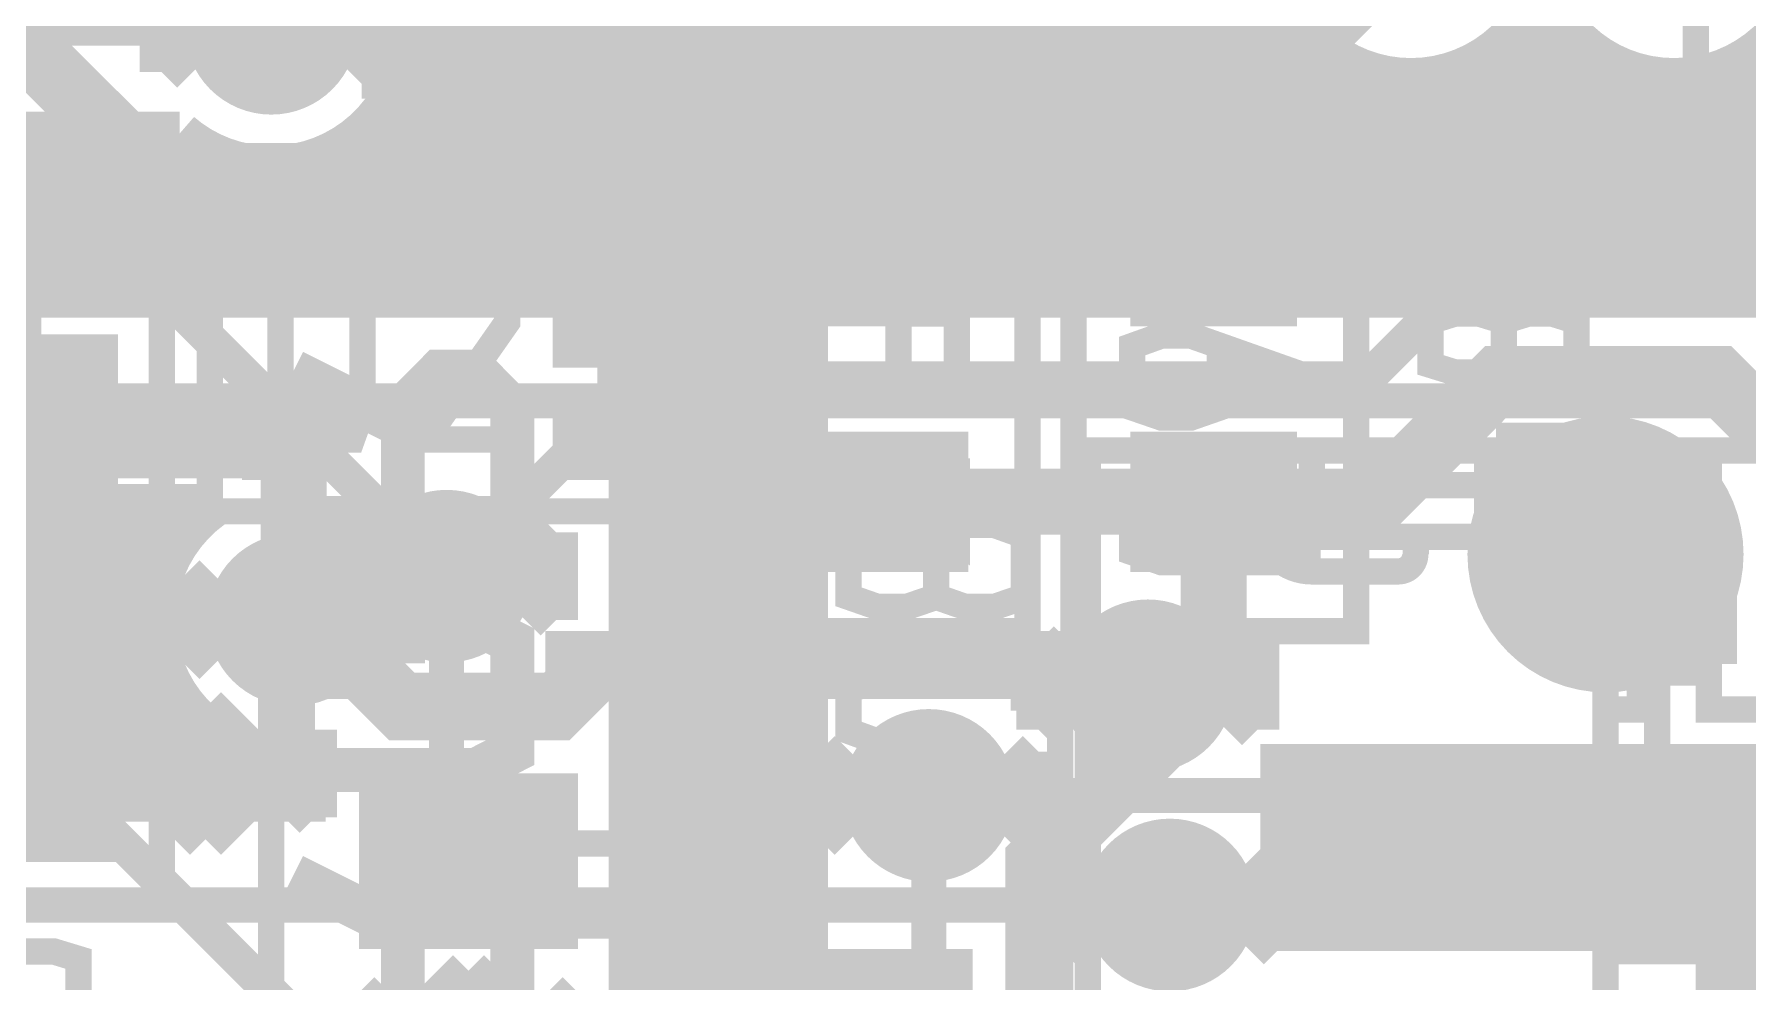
# Model space of a CAD drawing. Extents: x -10 to 131, y -93 to 209.
# Drawn here: x 10.95 to 20.87, y 40.32 to 45.81 of the extents above; entities that cross this region are included whole.
import ezdxf

# ---------------------------------------------------------------- set-up
doc = ezdxf.new("R2010")
doc.units = 0
doc.header["$MEASUREMENT"] = 0
doc.layers.get('0').update_dxf_attribs({"linetype": 'CONTINUOUS'})
for name, color, linetype in [('22-303-0_ASB', 7, 'CONTINUOUS'), ('22-303-0_AST', 7, 'CONTINUOUS'), ('22-303-0_BOT', 2, 'CONTINUOUS'), ('22-303-0_DRD', 6, 'CONTINUOUS'), ('22-303-0_DRL', 1, 'CONTINUOUS'), ('22-303-0_GND', 3, 'CONTINUOUS'), ('22-303-0_IN1', 10, 'CONTINUOUS'), ('22-303-0_SMB', 14, 'CONTINUOUS'), ('22-303-0_SMT', 9, 'CONTINUOUS'), ('22-303-0_SPB', 12, 'CONTINUOUS'), ('22-303-0_SPT', 11, 'CONTINUOUS'), ('22-303-0_SSB', 13, 'CONTINUOUS'), ('22-303-0_SST', 8, 'CONTINUOUS'), ('22-303-0_TOP', 15, 'CONTINUOUS'), ('THRUHOLE_NPT', 7, 'CONTINUOUS'), ('THRUHOLE_TAP', 2, 'CONTINUOUS')]:
    doc.layers.add(name, color=color, linetype=linetype)

# ---------------------------------------------------------------- blocks, each defined once
blk = doc.blocks.new('ROUND_28')
at = {"const_width": 0.54991}
blk.add_lwpolyline([(-0.274954, 0, 1), (0.274954, 0, 1)], format="xyb", close=True, dxfattribs=at)
blk = doc.blocks.new('RECTANGLE_29')
blk.add_solid([(2.74955, 0.59944), (2.74955, -0.59944), (-2.74955, 0.59944), (-2.74955, -0.59944)])
blk = doc.blocks.new('ROUND_70')
at = {"const_width": 0.29972}
blk.add_lwpolyline([(-0.14986, 0, 1), (0.14986, 0, 1)], format="xyb", close=True, dxfattribs=at)
blk = doc.blocks.new('ROUND_75')
at = {"const_width": 0.29972}
blk.add_lwpolyline([(-0.14986, 0, 1), (0.14986, 0, 1)], format="xyb", close=True, dxfattribs=at)
blk = doc.blocks.new('ROUND_117')
at = {"const_width": 0.10033}
blk.add_lwpolyline([(-0.050164, 0, 1), (0.050164, 0, 1)], format="xyb", close=True, dxfattribs=at)
blk = doc.blocks.new('ROUND_85')
at = {"const_width": 0.8001}
blk.add_lwpolyline([(-0.40005, 0, 1), (0.40005, 0, 1)], format="xyb", close=True, dxfattribs=at)
blk = doc.blocks.new('ROUND_100')
at = {"const_width": 0.50038}
blk.add_lwpolyline([(-0.25019, 0, 1), (0.25019, 0, 1)], format="xyb", close=True, dxfattribs=at)
blk = doc.blocks.new('ROUND_101')
at = {"const_width": 0.0635}
blk.add_lwpolyline([(-0.03175, 0, 1), (0.03175, 0, 1)], format="xyb", close=True, dxfattribs=at)
blk = doc.blocks.new('RECTANGLE_3')
blk.add_solid([(0.4826, 0.4064), (0.4826, -0.4064), (-0.4826, 0.4064), (-0.4826, -0.4064)])
blk = doc.blocks.new('RECTANGLE_6')
blk.add_solid([(0.63627, 0.51308), (0.63627, -0.51308), (-0.63627, 0.51308), (-0.63627, -0.51308)])
blk = doc.blocks.new('RECTANGLE_17')
blk.add_solid([(0.635, 0.508), (0.635, -0.508), (-0.635, 0.508), (-0.635, -0.508)])
blk = doc.blocks.new('RECTANGLE_53')
blk.add_solid([(0.29972, 0.19939), (0.29972, -0.19939), (-0.29972, 0.19939), (-0.29972, -0.19939)])
blk = doc.blocks.new('ROUND_108')
at = {"const_width": 0.10033}
blk.add_lwpolyline([(-0.050164, 0, 1), (0.050164, 0, 1)], format="xyb", close=True, dxfattribs=at)

msp = doc.modelspace()

# ---------------------------------------------------------------- linework, layer by layer
at = {"layer": '22-303-0_ASB'}
for points, const_width in [([(13.081, 43.54068), (12.446, 43.85818)], 0.254), ([(13.081, 43.00982), (13.081, 43.64482), (13.29182, 43.85818), (13.50518, 43.85818), (13.716, 43.64482), (13.716, 43.00982), (12.446, 43.00982)], 0.254), ([(18.04924, 43.20032), (18.04924, 43.40098), (17.05102, 43.40098), (17.05102, 33.401), (18.04924, 33.401)], 0.1524), ([(18.04924, 43.40098), (18.34896, 43.40098), (18.34896, 43.20032), (20.35048, 43.20032)], 0.1524), ([(20.6502, 43.40098), (18.34896, 43.40098)], 0.1524), ([(21.04898, 43.40098), (20.6502, 43.40098), (20.6502, 41.89984), (21.04898, 41.89984), (21.04898, 43.40098)], 0.1524), ([(18.34896, 42.9006), (20.05076, 42.9006), (20.24888, 42.9006), (20.24888, 41.89984), (20.05076, 41.89984), (20.05076, 42.9006), (20.35048, 43.20032), (20.35048, 41.04894), (20.6502, 41.04894), (20.6502, 39.14902), (20.35048, 39.14902), (20.05076, 39.44874), (20.05076, 36.74872), (20.05076, 36.4998), (20.05076, 35.6997), (20.05076, 35.45078), (20.05076, 34.8996), (20.05076, 33.89884), (20.35048, 33.59912), (18.34896, 33.59912), (18.34896, 33.401), (18.04924, 33.401), (18.04924, 33.59912)], 0.1524), ([(18.04924, 42.99966), (18.04924, 43.20032)], 0.1524), ([(16.17218, 42.90822), (16.33982, 42.96918), (16.51, 42.96918), (16.68018, 42.90822), (16.68018, 42.55262), (16.51, 42.4942), (16.33982, 42.4942), (16.17218, 42.55262), (16.17218, 42.90822), (16.002, 42.96918), (15.83182, 42.96918), (15.66418, 42.90822), (15.66418, 42.55262), (15.83182, 42.4942), (16.002, 42.4942), (16.17218, 42.55262)], 0.1524), ([(18.95094, 42.9006), (18.95094, 42.799)], 0.1524), ([(18.84934, 42.69994), (18.34896, 42.69994)], 0.1524), ([(12.446, 41.656), (12.65682, 41.54932), (13.50518, 41.54932), (13.716, 41.656), (13.716, 42.291), (13.50518, 42.39768), (12.65682, 42.39768), (12.446, 42.291), (12.446, 41.656)], 0.254), ([(16.68018, 42.13098), (16.68018, 41.89222)], 0.1524), ([(16.002, 41.71442), (15.83182, 41.71442), (15.66418, 41.77538), (15.66418, 42.0116), (15.83182, 42.07002), (16.68018, 42.07002)], 0.1524), ([(20.05076, 40.74922), (20.05076, 41.89984)], 0.1524), ([(20.35048, 41.04894), (20.05076, 40.74922), (20.05076, 40.5003)], 0.1524), ([(13.081, 40.61968), (12.446, 40.93718)], 0.254), ([(13.081, 40.08882), (13.081, 40.72382), (13.29182, 40.93718), (13.50518, 40.93718), (13.716, 40.72382), (13.716, 40.08882), (12.446, 40.08882)], 0.254), ([(20.6502, 40.80002), (20.50034, 40.80002), (20.20062, 40.5003), (20.05076, 40.5003), (20.05076, 39.7002)], 0.1524), ([(20.20062, 40.5003), (20.6502, 40.5003)], 0.1524)]:
    msp.add_lwpolyline(points, dxfattribs=dict(at, const_width=const_width))
at = {"layer": '22-303-0_ASB', "const_width": 0.1524}
for points in [[(18.04924, 43.20032, 0.4142136), (18.34896, 42.9006)], [(18.04924, 42.99966, 0.4142136), (18.34896, 42.69994)], [(18.84934, 42.69994, 0.4142136), (18.9484, 42.799)], [(19.05, 41.39946, 0.4142136), (18.75028, 41.09974)], [(19.34972, 41.09974, 0.4142136), (19.05, 41.39946)], [(18.75028, 41.09974, 0.4142136), (19.05, 40.80002)], [(19.05, 40.80002, 0.4142136), (19.34972, 41.09974)]]:
    msp.add_lwpolyline(points, format="xyb", dxfattribs=at)
at = {"layer": '22-303-0_AST', "const_width": 0.1524}
for points in [[(20.574, 49.022), (25.146, 49.022), (25.146, 47.244), (24.892, 46.99), (25.146, 46.736), (25.146, 44.958), (20.574, 44.958), (20.574, 49.022)], [(16.7005, 42.3545), (16.7005, 45.2755), (15.0622, 45.2755), (15.0622, 42.3545), (16.7005, 42.3545)], [(18.6055, 42.3545), (18.6055, 45.2755), (16.9672, 45.2755), (16.9672, 42.3545), (18.6055, 42.3545)], [(14.732, 43.04792), (14.732, 45.10532), (11.9634, 45.10532), (11.9634, 43.04792), (14.732, 43.04792)], [(15.44574, 44.55668), (15.27556, 44.6151), (15.27556, 44.9707), (15.44574, 45.03166), (16.12392, 45.03166), (16.29156, 44.9707), (16.29156, 44.6151), (16.12392, 44.55668)], [(17.81556, 44.90466), (17.81556, 44.54906), (17.98574, 44.42968), (18.15592, 44.42968), (18.32356, 44.54906), (18.32356, 44.90466), (17.30756, 44.90466)], [(14.28496, 43.46448), (14.28496, 44.48048), (14.16812, 44.3103)], [(17.81556, 44.60748), (17.30756, 44.42968)], [(12.84732, 44.48048), (12.84732, 43.63466), (12.78636, 43.46448), (12.43076, 43.46448), (12.37234, 43.63466), (12.37234, 44.48048)], [(13.68552, 43.46448), (13.21054, 43.46448), (13.68552, 44.14266), (13.68552, 44.3103), (13.62456, 44.48048), (13.26896, 44.48048), (13.21054, 44.3103)], [(11.684, 40.767), (9.906, 40.767), (9.906, 44.323), (11.684, 44.323), (11.684, 40.767)], [(15.44574, 44.19346), (15.27556, 44.1325), (15.27556, 43.7769), (15.44574, 43.71848), (15.78356, 43.71848), (15.95374, 43.83786), (15.95374, 44.19346), (16.29156, 44.19346), (16.29156, 43.71848)], [(17.81556, 44.0055), (17.81556, 43.6499), (17.64792, 43.59148), (17.47774, 43.59148), (17.30756, 43.6499), (17.30756, 44.0055), (17.47774, 44.06646), (17.64792, 44.06646), (18.32356, 43.8277)], [(10.46734, 43.12158), (10.29716, 43.18), (10.29716, 43.5356), (10.46734, 43.59402), (11.14552, 43.59402), (11.31316, 43.5356), (11.31316, 43.18), (11.14552, 43.12158)], [(14.40434, 43.46448), (14.16812, 43.46448)], [(15.44574, 43.35526), (15.27556, 43.23588), (15.27556, 42.99966), (15.44574, 42.88028), (15.61592, 42.88028), (15.95374, 43.1165), (16.29156, 42.88028), (16.29156, 43.35526)], [(17.81556, 42.8117), (17.98574, 42.75328), (18.15592, 42.75328), (18.32356, 42.8117), (18.32356, 43.1673), (18.15592, 43.22826), (17.98574, 43.22826), (17.81556, 43.1673), (17.81556, 42.8117), (17.64792, 42.75328), (17.47774, 42.75328), (17.30756, 42.8117), (17.30756, 43.1673), (17.47774, 43.22826), (17.64792, 43.22826), (17.81556, 43.1673)], [(10.46734, 42.75582), (10.29716, 42.6974), (10.29716, 42.3418), (10.46734, 42.28338), (10.80516, 42.28338), (10.97534, 42.40022), (10.97534, 42.75582), (11.31316, 42.75582), (11.31316, 42.28338)], [(12.319, 42.037), (16.891, 42.037), (16.891, 40.259), (16.637, 40.005), (16.891, 39.751), (16.891, 37.973), (12.319, 37.973), (12.319, 42.037)], [(10.29716, 41.6814), (11.31316, 41.6814), (11.14552, 41.80078)], [(13.78204, 41.1226), (13.61186, 41.06164), (13.61186, 40.82542), (13.78204, 40.767), (13.94968, 40.64762), (14.45768, 40.64762), (14.62786, 40.70604), (14.62786, 41.06164), (14.45768, 41.1226), (13.78204, 41.1226)], [(13.94968, 40.88384), (13.61186, 40.64762)]]:
    msp.add_lwpolyline(points, dxfattribs=at)
at = {"layer": '22-303-0_BOT'}
for points, const_width in [([(17.526, 40.767), (10.033, 40.767), (9.271, 40.005), (3.048, 40.005), (2.54, 40.513), (2.54, 45.339), (2.032, 45.847), (2.032, 50.546), (2.794, 51.308), (2.794, 52.451)], 0.2032), ([(13.3096, 51.9684), (13.3096, 44.2976)], 0.254), ([(13.5382, 51.9684), (13.5382, 44.2976)], 0.254), ([(13.7668, 51.9684), (13.7668, 44.2976)], 0.254), ([(13.9954, 51.9684), (13.9954, 44.2976)], 0.254), ([(14.224, 51.9684), (14.224, 44.2976)], 0.254), ([(14.4526, 51.9684), (14.4526, 44.2976)], 0.254), ([(14.6812, 51.9684), (14.6812, 44.2976)], 0.254), ([(14.9098, 51.9684), (14.9098, 44.2976)], 0.254), ([(15.1384, 51.816), (15.1384, 44.2976)], 0.254), ([(15.367, 51.5874), (15.367, 44.2976)], 0.254), ([(15.5956, 51.3588), (15.5956, 44.2976)], 0.254), ([(15.8242, 51.1302), (15.8242, 44.2976)], 0.254), ([(16.0528, 50.9016), (16.0528, 44.2976)], 0.254), ([(16.2814, 50.673), (16.2814, 44.2976)], 0.254), ([(16.51, 50.4444), (16.51, 44.2976)], 0.254), ([(16.7386, 50.2158), (16.7386, 44.2976)], 0.254), ([(16.9672, 49.9872), (16.9672, 44.2976)], 0.254), ([(12.319, 45.847), (8.001, 45.847), (7.239, 46.609), (4.826, 46.609), (3.048, 48.387), (3.048, 49.022), (3.937, 49.911)], 0.2032), ([(17.1958, 49.7586), (17.1958, 44.2976)], 0.254), ([(17.4244, 49.53), (17.4244, 44.2976)], 0.254), ([(17.653, 49.3014), (17.653, 44.2976)], 0.254), ([(17.8816, 49.0728), (17.8816, 44.2976)], 0.254), ([(18.1102, 48.8442), (18.1102, 44.2976)], 0.254), ([(19.7104, 46.02226), (19.7104, 44.2976)], 0.254), ([(18.3642, 45.7708), (13.12164, 45.7708)], 0.254), ([(18.3388, 45.7962), (18.3388, 44.2976)], 0.254), ([(19.8882, 45.7708), (19.47926, 45.7708)], 0.254), ([(19.4818, 45.7708), (19.4818, 44.2976)], 0.254), ([(19.939, 45.72762), (19.939, 44.2976)], 0.254), ([(20.8534, 45.6565), (20.8534, 44.2976)], 0.254), ([(13.081, 45.57776), (13.081, 44.2976)], 0.254), ([(18.5674, 45.62856), (18.5674, 44.2976)], 0.254), ([(18.796, 45.55744), (18.796, 44.2976)], 0.254), ([(19.0246, 45.55236), (19.0246, 44.2976)], 0.254), ([(19.2532, 45.6184), (19.2532, 44.2976)], 0.254), ([(20.1676, 45.59554), (20.1676, 44.2976)], 0.254), ([(20.6248, 45.5676), (20.6248, 44.2976)], 0.254), ([(29.71546, 45.5422), (13.06576, 45.5422)], 0.254), ([(20.3962, 45.54728), (20.3962, 44.2976)], 0.254), ([(29.4513, 45.3136), (12.92606, 45.3136)], 0.254), ([(11.78814, 45.2374), (9.57834, 45.2374)], 0.254), ([(11.0236, 45.2374), (11.0236, 44.2976)], 0.254), ([(11.2522, 45.2374), (11.2522, 44.2976)], 0.254), ([(11.4808, 45.2374), (11.4808, 44.2976)], 0.254), ([(11.7094, 45.2374), (11.7094, 44.2976)], 0.254), ([(12.8524, 45.23994), (12.8524, 44.2976)], 0.254), ([(12.04976, 45.085), (9.89584, 45.085)], 0.254), ([(11.938, 45.13326), (11.938, 44.2976)], 0.254), ([(12.1666, 45.05452), (12.1666, 44.2976)], 0.254), ([(29.33192, 45.085), (12.5857, 45.085)], 0.254), ([(12.6238, 45.0977), (12.6238, 44.2976)], 0.254), ([(12.3952, 45.04182), (12.3952, 44.2976)], 0.254), ([(29.29128, 44.8564), (10.0965, 44.8564)], 0.254), ([(29.31668, 44.6278), (10.1854, 44.6278)], 0.254), ([(29.41574, 44.3992), (10.20318, 44.3992)], 0.254), ([(23.241, 44.2976), (10.19048, 44.2976)], 0.254), ([(7.747, 41.529), (9.906, 43.688), (23.241, 43.688), (25.4, 41.529)], 0.2032), ([(11.97864, 43.0784), (10.15746, 43.0784)], 0.254), ([(11.0236, 43.0784), (11.0236, 41.3766)], 0.254), ([(11.2522, 43.0784), (11.2522, 41.3766)], 0.254), ([(11.4808, 43.0784), (11.4808, 41.3766)], 0.254), ([(11.7094, 43.0784), (11.7094, 42.74566)], 0.254), ([(11.938, 43.0784), (11.938, 43.04538)], 0.254), ([(11.91514, 43.0276), (10.10666, 43.0276)], 0.254), ([(11.7348, 42.799), (9.87806, 42.799)], 0.254), ([(11.65606, 42.5704), (9.64946, 42.5704)], 0.254), ([(12.44854, 42.42054), (12.573, 42.42054), (13.081, 41.91254), (13.97, 41.91254), (14.097, 42.03954), (14.097, 42.164), (16.891, 42.164), (17.018, 42.037), (17.399, 42.037)], 0.381), ([(11.6459, 42.3418), (9.42086, 42.3418)], 0.254), ([(11.70178, 42.1132), (9.19226, 42.1132)], 0.254), ([(11.7094, 42.09796), (11.7094, 41.3766)], 0.254), ([(11.84656, 41.8846), (8.96366, 41.8846)], 0.254), ([(11.938, 41.7957), (11.938, 41.3766)], 0.254), ([(12.192, 41.656), (8.73506, 41.656)], 0.254), ([(12.1666, 41.66362), (12.1666, 41.3766)], 0.254), ([(12.39012, 41.61536), (12.58062, 41.42486)], 0.254), ([(12.3952, 41.61028), (12.3952, 41.3766)], 0.254), ([(12.57808, 41.4274), (8.5471, 41.4274)], 0.254), ([(12.63396, 41.3766), (10.033, 41.3766)], 0.254), ([(17.526, 37.846), (17.78, 38.1), (20.32, 38.1), (20.447, 38.227), (20.447, 38.354), (20.80006, 38.70706), (20.80006, 41.09974)], 0.381)]:
    msp.add_lwpolyline(points, dxfattribs=dict(at, const_width=const_width))
at = {"layer": '22-303-0_BOT', "const_width": 0.254}
for points in [[(13.12672, 45.847, 0.4142136), (12.319, 46.65472)], [(18.11528, 46.355, 0.4142136), (18.923, 45.54728)], [(20.447, 45.54728, 0.4142136), (21.25472, 46.355)], [(18.923, 45.54728, 0.3178911), (19.685, 46.08576)], [(19.685, 46.08576, 0.3178916), (20.447, 45.54728)], [(12.319, 45.03928, 0.4142136), (13.12672, 45.847)], [(11.78814, 45.2374, 0.1810567), (12.319, 45.03865)], [(11.97864, 43.0784, 0.2422133), (11.64009, 42.42054)], [(11.64082, 42.42054, 0.3931561), (12.39012, 41.61536)], [(12.5857, 41.41978, 0.0231956), (12.63347, 41.37602)], [(12.5857, 41.41978, 0.0231956), (12.63347, 41.37602)]]:
    msp.add_lwpolyline(points, format="xyb", dxfattribs=at)
at = {"layer": '22-303-0_DRD', "const_width": 0.254}
for points in [[(11.684, 45.593), (12.319, 46.228)], [(12.319, 46.228), (12.954, 45.593)], [(11.684, 46.101), (11.684, 45.593)], [(12.319, 45.466), (11.684, 46.101)], [(12.954, 46.101), (12.319, 45.466)], [(12.954, 45.593), (12.954, 46.101)], [(12.7, 44.4754), (13.335, 45.1104)], [(12.7, 44.4754), (13.335, 45.1104)], [(13.335, 45.1104), (13.97, 44.4754)], [(13.335, 45.1104), (13.97, 44.4754)], [(12.7, 44.9834), (12.7, 44.4754)], [(13.335, 44.3484), (12.7, 44.9834)], [(12.7, 44.9834), (12.7, 44.4754)], [(13.335, 44.3484), (12.7, 44.9834)], [(13.97, 44.9834), (13.335, 44.3484)], [(13.97, 44.9834), (13.335, 44.3484)], [(13.97, 44.4754), (13.97, 44.9834)], [(13.97, 44.4754), (13.97, 44.9834)], [(19.41576, 43.434), (19.41576, 42.799)], [(20.05076, 43.434), (19.41576, 43.434)], [(20.05076, 42.164), (20.05076, 43.434)], [(12.7, 42.418), (13.335, 43.053)], [(13.335, 43.053), (13.97, 42.418)], [(12.7, 42.926), (12.7, 42.418)], [(13.335, 42.291), (12.7, 42.926)], [(13.97, 42.926), (13.335, 42.291)], [(13.97, 42.418), (13.97, 42.926)], [(11.81354, 42.16654), (12.44854, 42.80154)], [(12.44854, 42.80154), (13.08354, 42.16654)], [(19.41576, 42.799), (20.68576, 42.799)], [(20.68576, 42.799), (20.68576, 42.164)], [(11.81354, 42.67454), (11.81354, 42.16654)], [(12.44854, 42.03954), (11.81354, 42.67454)], [(13.08354, 42.67454), (12.44854, 42.03954)], [(13.08354, 42.16654), (13.08354, 42.67454)], [(16.764, 41.783), (17.399, 42.418)], [(16.764, 41.783), (17.399, 42.418)], [(17.399, 42.418), (18.034, 41.783)], [(17.399, 42.418), (18.034, 41.783)], [(16.764, 42.291), (16.764, 41.783)], [(17.399, 41.656), (16.764, 42.291)], [(16.764, 42.291), (16.764, 41.783)], [(17.399, 41.656), (16.764, 42.291)], [(18.034, 42.291), (17.399, 41.656)], [(18.034, 42.291), (17.399, 41.656)], [(18.034, 41.783), (18.034, 42.291)], [(18.034, 41.783), (18.034, 42.291)], [(20.68576, 42.164), (20.05076, 42.164)], [(11.303, 41.275), (11.938, 41.91)], [(11.303, 41.275), (11.938, 41.91)], [(11.303, 41.275), (11.938, 41.91)], [(11.938, 41.91), (12.573, 41.275)], [(11.938, 41.91), (12.573, 41.275)], [(11.938, 41.91), (12.573, 41.275)], [(11.303, 41.783), (11.303, 41.275)], [(11.938, 41.148), (11.303, 41.783)], [(11.303, 41.783), (11.303, 41.275)], [(11.938, 41.148), (11.303, 41.783)], [(11.303, 41.783), (11.303, 41.275)], [(11.938, 41.148), (11.303, 41.783)], [(12.573, 41.783), (11.938, 41.148)], [(12.573, 41.783), (11.938, 41.148)], [(12.573, 41.783), (11.938, 41.148)], [(12.573, 41.275), (12.573, 41.783)], [(12.573, 41.275), (12.573, 41.783)], [(12.573, 41.275), (12.573, 41.783)], [(15.494, 41.148), (16.129, 41.783)], [(16.129, 41.783), (16.764, 41.148)], [(15.494, 41.656), (15.494, 41.148)], [(16.129, 41.021), (15.494, 41.656)], [(16.764, 41.656), (16.129, 41.021)], [(16.764, 41.148), (16.764, 41.656)], [(16.891, 40.513), (17.526, 41.148)], [(17.526, 41.148), (18.161, 40.513)], [(16.891, 41.021), (16.891, 40.513)], [(17.526, 40.386), (16.891, 41.021)], [(18.161, 41.021), (17.526, 40.386)], [(18.161, 40.513), (18.161, 41.021)], [(12.827, 39.751), (13.462, 40.386)], [(13.462, 40.386), (14.097, 39.751)], [(12.827, 40.259), (12.827, 39.751)], [(13.462, 39.624), (12.827, 40.259)], [(14.097, 40.259), (13.462, 39.624)], [(14.097, 39.751), (14.097, 40.259)]]:
    msp.add_lwpolyline(points, dxfattribs=at)
at = {"layer": '22-303-0_IN1'}
for points, const_width in [([(14.9098, 31.877), (14.9098, 54.0258), (16.51, 55.626)], 1.27), ([(13.335, 42.672), (10.922, 45.085), (8.763, 45.085)], 0.2032), ([(9.398, 44.45), (9.398, 43.18), (12.573, 40.005), (12.573, 33.782)], 0.2032), ([(17.399, 42.037), (17.399, 41.656), (16.764, 41.021), (16.764, 30.48)], 0.381), ([(16.129, 41.402), (16.129, 25.908), (16.51, 25.527)], 0.2032)]:
    msp.add_lwpolyline(points, dxfattribs=dict(at, const_width=const_width))
at = {"layer": '22-303-0_SMB', "const_width": 0.254}
for points in [[(13.4112, 51.689), (13.4112, 44.577)], [(13.6398, 51.689), (13.6398, 44.577)], [(13.8684, 51.689), (13.8684, 44.577)], [(14.097, 51.689), (14.097, 44.577)], [(14.3256, 51.689), (14.3256, 44.577)], [(14.5542, 51.689), (14.5542, 44.577)], [(14.7828, 51.689), (14.7828, 44.577)], [(15.0114, 51.6636), (15.0114, 44.577)], [(15.24, 51.435), (15.24, 44.577)], [(15.4686, 51.2064), (15.4686, 44.577)], [(15.6972, 50.9778), (15.6972, 44.577)], [(15.9258, 50.7492), (15.9258, 44.577)], [(16.1544, 50.5206), (16.1544, 44.577)], [(16.383, 50.292), (16.383, 44.577)], [(16.6116, 50.0634), (16.6116, 44.577)], [(16.8402, 49.8348), (16.8402, 44.577)], [(17.0688, 49.6062), (17.0688, 44.577)], [(17.2974, 49.3776), (17.2974, 44.577)], [(17.526, 49.149), (17.526, 44.577)], [(17.7546, 48.9204), (17.7546, 44.577)], [(17.9832, 48.6918), (17.9832, 44.577)], [(18.034, 48.641), (18.034, 44.577)], [(13.335, 46.736), (13.335, 44.577)], [(18.034, 45.8216), (13.335, 45.8216)], [(18.034, 45.593), (13.335, 45.593)], [(18.034, 45.3644), (13.335, 45.3644)], [(18.034, 45.1358), (13.335, 45.1358)], [(18.034, 44.9072), (13.335, 44.9072)], [(18.034, 44.6786), (13.335, 44.6786)], [(18.034, 44.577), (13.335, 44.577)]]:
    msp.add_lwpolyline(points, dxfattribs=at)
at = {"layer": '22-303-0_SSB'}
for points, const_width in [([(13.081, 43.54068), (12.446, 43.85818)], 0.254), ([(13.081, 43.00982), (13.081, 43.64482), (13.29182, 43.85818), (13.50518, 43.85818), (13.716, 43.64482), (13.716, 43.00982), (12.446, 43.00982)], 0.254), ([(18.04924, 43.20032), (18.04924, 43.40098), (17.05102, 43.40098), (17.05102, 33.401), (18.04924, 33.401)], 0.1524), ([(18.04924, 43.40098), (18.34896, 43.40098), (18.34896, 43.20032), (20.35048, 43.20032)], 0.1524), ([(20.6502, 43.40098), (18.34896, 43.40098)], 0.1524), ([(21.04898, 43.40098), (20.6502, 43.40098), (20.6502, 41.89984), (21.04898, 41.89984), (21.04898, 43.40098)], 0.1524), ([(18.34896, 42.9006), (20.05076, 42.9006), (20.24888, 42.9006), (20.24888, 41.89984), (20.05076, 41.89984), (20.05076, 42.9006), (20.35048, 43.20032), (20.35048, 41.04894), (20.6502, 41.04894), (20.6502, 39.14902), (20.35048, 39.14902), (20.05076, 39.44874), (20.05076, 36.74872), (20.05076, 36.4998), (20.05076, 35.6997), (20.05076, 35.45078), (20.05076, 34.8996), (20.05076, 33.89884), (20.35048, 33.59912), (18.34896, 33.59912), (18.34896, 33.401), (18.04924, 33.401), (18.04924, 33.59912)], 0.1524), ([(18.04924, 42.99966), (18.04924, 43.20032)], 0.1524), ([(16.17218, 42.90822), (16.33982, 42.96918), (16.51, 42.96918), (16.68018, 42.90822), (16.68018, 42.55262), (16.51, 42.4942), (16.33982, 42.4942), (16.17218, 42.55262), (16.17218, 42.90822), (16.002, 42.96918), (15.83182, 42.96918), (15.66418, 42.90822), (15.66418, 42.55262), (15.83182, 42.4942), (16.002, 42.4942), (16.17218, 42.55262)], 0.1524), ([(18.95094, 42.9006), (18.95094, 42.799)], 0.1524), ([(18.84934, 42.69994), (18.34896, 42.69994)], 0.1524), ([(12.446, 41.656), (12.65682, 41.54932), (13.50518, 41.54932), (13.716, 41.656), (13.716, 42.291), (13.50518, 42.39768), (12.65682, 42.39768), (12.446, 42.291), (12.446, 41.656)], 0.254), ([(16.68018, 42.13098), (16.68018, 41.89222)], 0.1524), ([(16.002, 41.71442), (15.83182, 41.71442), (15.66418, 41.77538), (15.66418, 42.0116), (15.83182, 42.07002), (16.68018, 42.07002)], 0.1524), ([(20.05076, 40.74922), (20.05076, 41.89984)], 0.1524), ([(20.35048, 41.04894), (20.05076, 40.74922), (20.05076, 40.5003)], 0.1524), ([(13.081, 40.61968), (12.446, 40.93718)], 0.254), ([(13.081, 40.08882), (13.081, 40.72382), (13.29182, 40.93718), (13.50518, 40.93718), (13.716, 40.72382), (13.716, 40.08882), (12.446, 40.08882)], 0.254), ([(20.6502, 40.80002), (20.50034, 40.80002), (20.20062, 40.5003), (20.05076, 40.5003), (20.05076, 39.7002)], 0.1524), ([(20.20062, 40.5003), (20.6502, 40.5003)], 0.1524)]:
    msp.add_lwpolyline(points, dxfattribs=dict(at, const_width=const_width))
at = {"layer": '22-303-0_SSB', "const_width": 0.1524}
for points in [[(18.04924, 43.20032, 0.4142136), (18.34896, 42.9006)], [(18.04924, 42.99966, 0.4142136), (18.34896, 42.69994)], [(18.84934, 42.69994, 0.4142136), (18.9484, 42.799)], [(19.05, 41.39946, 0.4142136), (18.75028, 41.09974)], [(19.34972, 41.09974, 0.4142136), (19.05, 41.39946)], [(18.75028, 41.09974, 0.4142136), (19.05, 40.80002)], [(19.05, 40.80002, 0.4142136), (19.34972, 41.09974)]]:
    msp.add_lwpolyline(points, format="xyb", dxfattribs=at)
at = {"layer": '22-303-0_SST', "const_width": 0.1524}
for points in [[(20.574, 49.022), (20.574, 44.958), (25.146, 44.958), (25.146, 46.736), (24.892, 46.99), (25.146, 47.244), (25.146, 49.022), (20.574, 49.022)], [(15.38224, 45.72), (15.33906, 45.57776), (15.08506, 45.57776), (15.04442, 45.72), (15.04442, 46.28388), (15.08506, 46.42612), (15.33906, 46.42612), (15.38224, 46.28388)], [(15.73022, 45.72), (15.77086, 45.57776), (16.02486, 45.57776), (16.06804, 45.72), (16.06804, 46.00194), (15.98422, 46.14164), (15.73022, 46.14164), (15.73022, 46.42612), (16.06804, 46.42612)], [(16.41602, 45.72), (16.49984, 45.57776), (16.67002, 45.57776), (16.75384, 45.72), (16.75384, 45.8597), (16.58366, 46.14164), (16.75384, 46.42612), (16.41602, 46.42612)], [(12.91844, 45.43806), (12.91844, 45.6057)], [(12.91844, 45.52188), (13.7668, 45.52188), (13.62456, 45.6057)], [(19.46148, 45.56506), (19.46148, 45.31106), (19.60118, 45.2247), (19.74342, 45.2247), (19.88312, 45.31106), (19.88312, 45.56506), (19.0373, 45.56506)], [(19.46148, 45.3517), (19.0373, 45.2247)], [(16.7005, 42.3545), (16.7005, 45.2755), (15.0622, 45.2755), (15.0622, 42.3545), (16.7005, 42.3545)], [(18.6055, 42.3545), (18.6055, 45.2755), (16.9672, 45.2755), (16.9672, 42.3545), (18.6055, 42.3545)], [(14.732, 43.04792), (14.732, 45.10532), (11.9634, 45.10532), (11.9634, 43.04792), (14.732, 43.04792)], [(19.46148, 44.83608), (19.46148, 44.58208), (19.31924, 44.5389), (19.177, 44.5389), (19.0373, 44.58208), (19.0373, 44.83608), (19.177, 44.87926), (19.31924, 44.87926), (19.88312, 44.70908)], [(11.684, 40.767), (11.684, 44.323), (9.906, 44.323), (9.906, 40.767), (11.684, 40.767)], [(19.46148, 43.89628), (19.60118, 43.8531), (19.74342, 43.8531), (19.88312, 43.89628), (19.88312, 44.15028), (19.74342, 44.19346), (19.60118, 44.19346), (19.46148, 44.15028), (19.46148, 43.89628), (19.31924, 43.8531), (19.177, 43.8531), (19.0373, 43.89628), (19.0373, 44.15028), (19.177, 44.19346), (19.31924, 44.19346), (19.46148, 44.15028)], [(12.319, 42.037), (12.319, 37.973), (16.891, 37.973), (16.891, 39.751), (16.637, 40.005), (16.891, 40.259), (16.891, 42.037), (12.319, 42.037)], [(10.49528, 40.1574), (10.35558, 40.20058), (10.35558, 40.45458), (10.49528, 40.49776), (11.05916, 40.49776), (11.2014, 40.45458), (11.2014, 40.20058), (11.05916, 40.1574)]]:
    msp.add_lwpolyline(points, dxfattribs=at)
at = {"layer": '22-303-0_TOP'}
for points, const_width in [([(19.685, 47.879), (19.685, 45.72), (18.4912, 44.5262), (17.78, 44.5262)], 0.381), ([(31.75, 47.7012), (31.9278, 47.7012), (32.639, 46.99), (32.639, 45.339), (31.369, 44.069), (27.178, 44.069), (26.289, 44.958), (24.003, 44.958), (22.606, 43.561), (20.955, 43.561), (20.701, 43.815), (19.431, 43.815), (18.7198, 43.1038), (17.78, 43.1038)], 0.381), ([(10.795, 43.561), (10.795, 44.958), (9.89584, 45.85716), (9.89584, 47.11446)], 0.381), ([(12.44854, 44.7294), (11.9126, 44.7294), (10.54354, 46.09592), (10.54354, 47.11446)], 0.381), ([(18.923, 46.355), (18.923, 46.228), (18.415, 45.72), (12.446, 45.72), (12.319, 45.847)], 0.2032), ([(30.099, 44.831), (27.178, 44.831), (26.543, 45.466), (23.622, 45.466), (22.225, 44.069), (21.209, 44.069), (20.955, 44.323), (19.177, 44.323), (18.669, 43.815), (14.859, 43.815), (14.59484, 44.07916), (14.2494, 44.07916)], 0.2032), ([(13.335, 44.7294), (14.2494, 44.7294)], 0.381), ([(14.2494, 44.7294), (13.335, 44.7294)], 0.381), ([(15.875, 44.5262), (15.6972, 44.704), (14.2748, 44.704), (14.2494, 44.7294)], 0.381), ([(10.795, 43.561), (10.922, 43.42892), (12.44854, 43.42892)], 0.381), ([(12.44854, 43.42892), (12.44854, 42.42054)], 0.381), ([(14.2494, 43.42892), (14.09192, 43.42892)], 0.381), ([(14.09192, 43.42892), (14.2494, 43.42892)], 0.381), ([(14.09192, 43.42892), (13.335, 42.672)], 0.2032), ([(13.462, 41.021), (13.335, 41.148), (13.335, 42.672), (14.09192, 43.42892)], 0.2032), ([(17.78, 43.1038), (15.875, 43.1038)], 0.381), ([(17.399, 42.037), (17.78, 42.418), (17.78, 43.1038)], 0.381), ([(17.78, 43.1038), (17.78, 42.418), (17.399, 42.037)], 0.381), ([(66.294, 42.672), (34.163, 42.672), (33.401, 41.91), (32.131, 41.91), (31.496, 42.545), (26.416, 42.545), (26.289, 42.672), (23.241, 42.672), (21.971, 41.402), (16.129, 41.402)], 0.2032), ([(40.005, 41.91), (34.036, 41.91), (33.528, 41.402), (32.004, 41.402), (31.369, 42.037), (26.035, 42.037), (25.908, 42.164), (23.368, 42.164), (21.971, 40.767), (17.526, 40.767)], 0.2032), ([(10.795, 41.529), (11.938, 41.529)], 0.381), ([(10.795, 41.529), (11.938, 41.529)], 0.381), ([(10.795, 41.529), (11.938, 41.529)], 0.381)]:
    msp.add_lwpolyline(points, dxfattribs=dict(at, const_width=const_width))

# ---------------------------------------------------------------- block references
at = {"layer": '22-303-0_BOT'}
for name, p in [('ROUND_70', (12.319, 45.847)), ('ROUND_70', (13.335, 44.7294)), ('ROUND_28', (20.05076, 42.799)), ('ROUND_70', (13.335, 42.672)), ('ROUND_70', (12.44854, 42.42054)), ('ROUND_70', (17.399, 42.037)), ('ROUND_75', (11.938, 41.529)), ('ROUND_70', (16.129, 41.402)), ('RECTANGLE_29', (20.80006, 41.09974)), ('ROUND_70', (17.526, 40.767))]:
    msp.add_blockref(name, p, dxfattribs=at)
at = {"layer": '22-303-0_DRL'}
for name, p in [('ROUND_117', (12.319, 45.847)), ('ROUND_117', (13.335, 44.7294)), ('ROUND_28', (20.05076, 42.799)), ('ROUND_117', (13.335, 42.672)), ('ROUND_117', (12.44854, 42.42054)), ('ROUND_117', (17.399, 42.037)), ('ROUND_117', (11.938, 41.529)), ('ROUND_117', (16.129, 41.402)), ('ROUND_117', (17.526, 40.767))]:
    msp.add_blockref(name, p, dxfattribs=at)
at = {"layer": '22-303-0_GND'}
for name, p in [('ROUND_100', (12.319, 45.847)), ('ROUND_101', (13.335, 44.7294)), ('ROUND_85', (20.05076, 42.799)), ('ROUND_100', (13.335, 42.672)), ('ROUND_100', (12.44854, 42.42054)), ('ROUND_100', (17.399, 42.037)), ('ROUND_100', (16.129, 41.402)), ('ROUND_101', (11.938, 41.529)), ('ROUND_100', (17.526, 40.767))]:
    msp.add_blockref(name, p, dxfattribs=at)
at = {"layer": '22-303-0_IN1'}
for name, p in [('ROUND_70', (12.319, 45.847)), ('ROUND_70', (13.335, 44.7294)), ('ROUND_28', (20.05076, 42.799)), ('ROUND_70', (13.335, 42.672)), ('ROUND_70', (12.44854, 42.42054)), ('ROUND_75', (17.399, 42.037)), ('ROUND_75', (11.938, 41.529)), ('ROUND_70', (16.129, 41.402)), ('ROUND_70', (17.526, 40.767))]:
    msp.add_blockref(name, p, dxfattribs=at)
at = {"layer": '22-303-0_SMB'}
msp.add_blockref('RECTANGLE_29', (20.80006, 41.09974), dxfattribs=at)
at = {"layer": '22-303-0_SMT'}
for name, p in [('RECTANGLE_53', (12.44854, 44.7294)), ('RECTANGLE_53', (14.2494, 44.7294)), ('RECTANGLE_3', (15.875, 44.5262)), ('RECTANGLE_3', (17.78, 44.5262)), ('RECTANGLE_53', (14.2494, 44.07916)), ('RECTANGLE_6', (10.795, 43.561)), ('RECTANGLE_53', (12.44854, 43.42892)), ('RECTANGLE_53', (14.2494, 43.42892)), ('RECTANGLE_3', (15.875, 43.1038)), ('RECTANGLE_3', (17.78, 43.1038)), ('RECTANGLE_6', (10.795, 41.529)), ('RECTANGLE_17', (13.462, 41.021)), ('RECTANGLE_17', (15.748, 40.005))]:
    msp.add_blockref(name, p, dxfattribs=at)
at = {"layer": '22-303-0_SPB'}
msp.add_blockref('RECTANGLE_29', (20.80006, 41.09974), dxfattribs=at)
at = {"layer": '22-303-0_SPT'}
for name, p in [('RECTANGLE_53', (12.44854, 44.7294)), ('RECTANGLE_53', (14.2494, 44.7294)), ('RECTANGLE_3', (15.875, 44.5262)), ('RECTANGLE_3', (17.78, 44.5262)), ('RECTANGLE_53', (14.2494, 44.07916)), ('RECTANGLE_6', (10.795, 43.561)), ('RECTANGLE_53', (12.44854, 43.42892)), ('RECTANGLE_53', (14.2494, 43.42892)), ('RECTANGLE_3', (15.875, 43.1038)), ('RECTANGLE_3', (17.78, 43.1038)), ('RECTANGLE_6', (10.795, 41.529)), ('RECTANGLE_17', (13.462, 41.021)), ('RECTANGLE_17', (15.748, 40.005))]:
    msp.add_blockref(name, p, dxfattribs=at)
at = {"layer": '22-303-0_TOP'}
for name, p in [('ROUND_70', (12.319, 45.847)), ('ROUND_70', (13.335, 44.7294)), ('RECTANGLE_53', (12.44854, 44.7294)), ('RECTANGLE_53', (14.2494, 44.7294)), ('RECTANGLE_3', (15.875, 44.5262)), ('RECTANGLE_3', (17.78, 44.5262)), ('RECTANGLE_53', (14.2494, 44.07916)), ('RECTANGLE_6', (10.795, 43.561)), ('RECTANGLE_53', (12.44854, 43.42892)), ('RECTANGLE_53', (14.2494, 43.42892)), ('RECTANGLE_3', (15.875, 43.1038)), ('RECTANGLE_3', (17.78, 43.1038)), ('ROUND_28', (20.05076, 42.799)), ('ROUND_70', (13.335, 42.672)), ('ROUND_70', (12.44854, 42.42054)), ('ROUND_70', (17.399, 42.037)), ('RECTANGLE_6', (10.795, 41.529)), ('ROUND_70', (11.938, 41.529)), ('ROUND_70', (16.129, 41.402)), ('RECTANGLE_17', (13.462, 41.021)), ('ROUND_70', (17.526, 40.767)), ('RECTANGLE_17', (15.748, 40.005))]:
    msp.add_blockref(name, p, dxfattribs=at)
at = {"layer": 'THRUHOLE_NPT'}
msp.add_blockref('ROUND_28', (20.05076, 42.799), dxfattribs=at)
at = {"layer": 'THRUHOLE_TAP'}
for p in [(12.319, 45.847), (13.335, 44.7294), (13.335, 42.672), (12.44854, 42.42054), (17.399, 42.037), (11.938, 41.529), (16.129, 41.402), (17.526, 40.767)]:
    msp.add_blockref('ROUND_108', p, dxfattribs=at)

doc.saveas('drawing.dxf')
